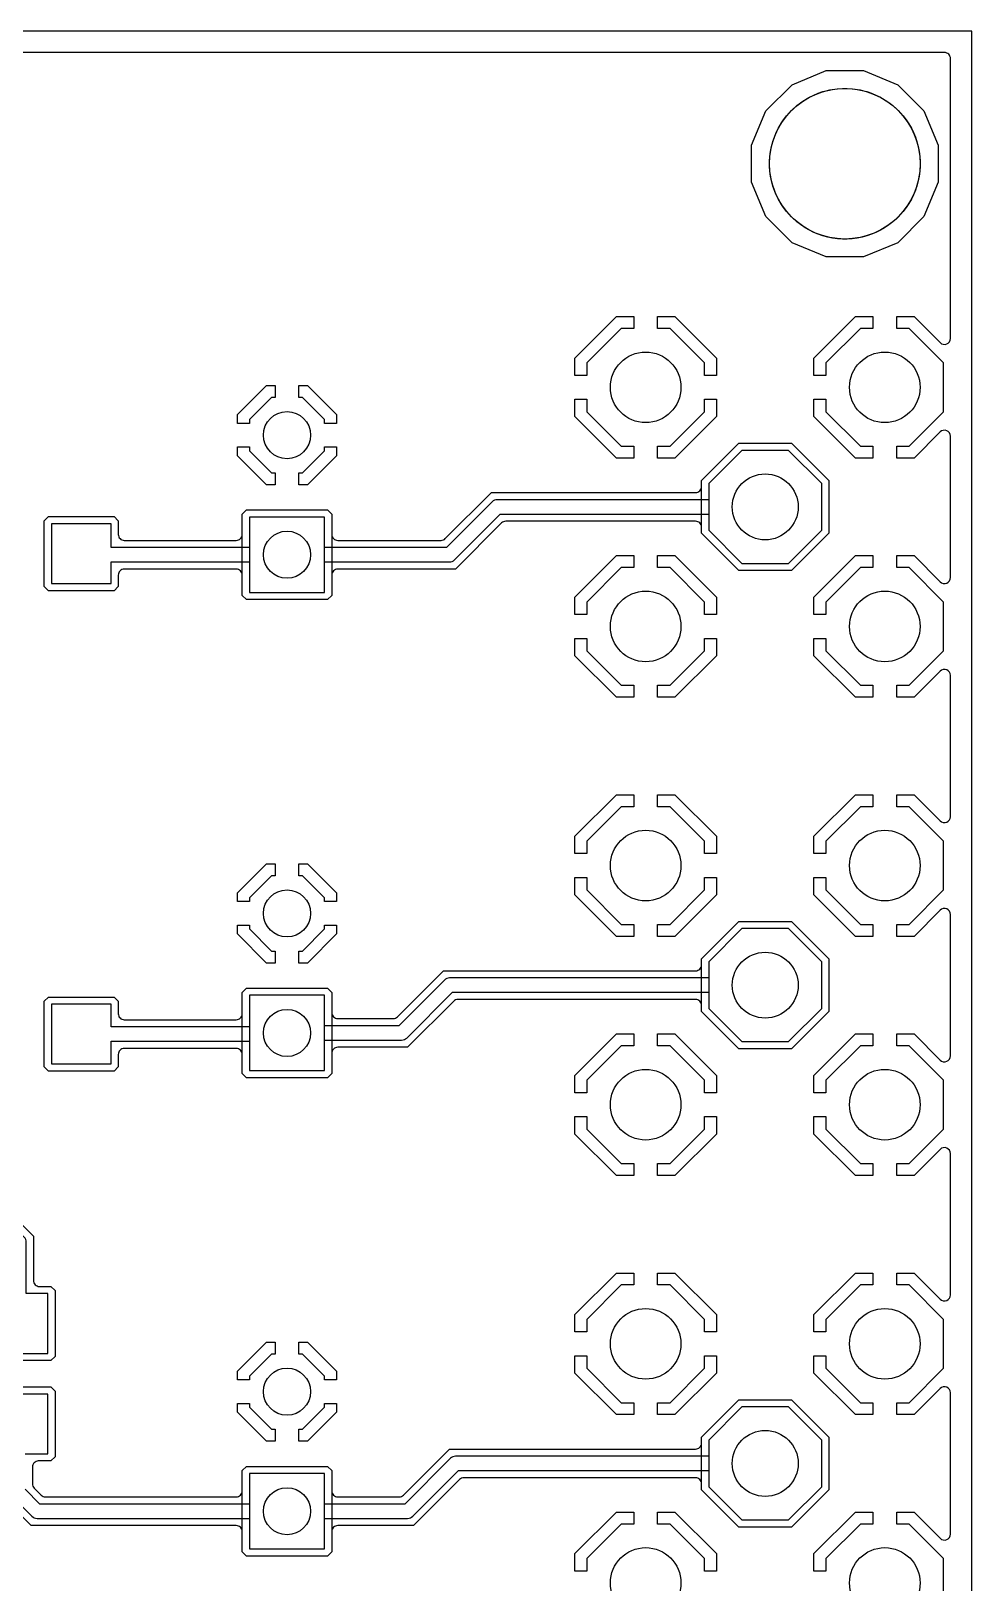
# Model space of a CAD drawing. Header units: millimetres. Extents: x 0.3 to 100, y 0 to 54.6.
# Drawn here: x 80.01 to 100, y 21.59 to 54.56 of the extents above; entities that cross this region are included whole.
import ezdxf

# ---------------------------------------------------------------- set-up
doc = ezdxf.new("R2010")
doc.units = ezdxf.units.MM

msp = doc.modelspace()

# ---------------------------------------------------------------- linework, layer by layer
at = {"layer": '16_copper'}
msp.add_lwpolyline([(99.398, 21.072), (99.398, 22.108), (98.666, 22.84), (98.402, 22.84), (98.402, 23.094), (98.771, 23.094), (99.326, 22.539, 0.668179), (99.543, 22.629), (99.543, 25.631, 0.668179), (99.326, 25.721), (98.771, 25.166), (98.402, 25.166), (98.402, 25.42), (98.666, 25.42), (99.398, 26.152), (99.398, 27.188), (98.666, 27.92), (98.402, 27.92), (98.402, 28.174), (98.771, 28.174), (99.326, 27.619, 0.668179), (99.543, 27.709), (99.543, 30.711, 0.668179), (99.326, 30.801), (98.771, 30.246), (98.402, 30.246), (98.402, 30.5), (98.666, 30.5), (99.398, 31.232), (99.398, 32.268), (98.666, 33), (98.402, 33), (98.402, 33.254), (98.771, 33.254), (99.326, 32.699, 0.668179), (99.543, 32.789), (99.543, 35.791, 0.668179), (99.326, 35.881), (98.771, 35.326), (98.402, 35.326), (98.402, 35.58), (98.666, 35.58), (99.398, 36.312), (99.398, 37.348), (98.666, 38.08), (98.402, 38.08), (98.402, 38.334), (98.771, 38.334), (99.326, 37.779, 0.668179), (99.543, 37.869), (99.543, 40.871, 0.668179), (99.326, 40.961), (98.771, 40.406), (98.402, 40.406), (98.402, 40.66), (98.666, 40.66), (99.398, 41.392), (99.398, 42.428), (98.666, 43.16), (98.402, 43.16), (98.402, 43.414), (98.771, 43.414), (99.326, 42.859, 0.668179), (99.543, 42.949), (99.543, 45.951, 0.668179), (99.326, 46.041), (98.771, 45.486), (98.402, 45.486), (98.402, 45.74), (98.666, 45.74), (99.398, 46.472), (99.398, 47.508), (98.666, 48.24), (98.402, 48.24), (98.402, 48.494), (98.771, 48.494), (99.326, 47.939, 0.668179), (99.543, 48.029), (99.543, 53.975, 0.414214), (99.416, 54.102), (54.987, 54.102, 0.668179)], format="xyb", dxfattribs=at)
for points in [[(96.906, 49.759), (96.178, 50.061), (95.621, 50.618), (95.319, 51.346), (95.319, 52.134), (95.621, 52.862), (96.178, 53.419), (96.906, 53.721), (97.694, 53.721), (98.422, 53.419), (98.979, 52.862), (99.281, 52.134), (99.281, 51.346), (98.979, 50.618), (98.422, 50.061), (97.694, 49.759)], [(91.564, 47.244), (91.564, 47.613), (92.445, 48.494), (92.814, 48.494), (92.814, 48.24), (92.55, 48.24), (91.818, 47.508), (91.818, 47.244)], [(94.318, 47.244), (94.318, 47.508), (93.586, 48.24), (93.322, 48.24), (93.322, 48.494), (93.691, 48.494), (94.572, 47.613), (94.572, 47.244)], [(96.644, 47.244), (96.644, 47.613), (97.525, 48.494), (97.894, 48.494), (97.894, 48.24), (97.63, 48.24), (96.898, 47.508), (96.898, 47.244)], [(84.394, 46.224), (84.394, 46.411), (85.011, 47.028), (85.198, 47.028), (85.198, 46.774), (85.117, 46.774), (84.648, 46.305), (84.648, 46.224)], [(86.248, 46.224), (86.248, 46.305), (85.779, 46.774), (85.698, 46.774), (85.698, 47.028), (85.885, 47.028), (86.502, 46.411), (86.502, 46.224)], [(92.445, 45.486), (91.564, 46.367), (91.564, 46.736), (91.818, 46.736), (91.818, 46.472), (92.55, 45.74), (92.814, 45.74), (92.814, 45.486)], [(93.322, 45.486), (93.322, 45.74), (93.586, 45.74), (94.318, 46.472), (94.318, 46.736), (94.572, 46.736), (94.572, 46.367), (93.691, 45.486)], [(97.525, 45.486), (96.644, 46.367), (96.644, 46.736), (96.898, 46.736), (96.898, 46.472), (97.63, 45.74), (97.894, 45.74), (97.894, 45.486)], [(85.011, 44.92), (84.394, 45.537), (84.394, 45.724), (84.648, 45.724), (84.648, 45.643), (85.117, 45.174), (85.198, 45.174), (85.198, 44.92)], [(85.698, 45.174), (85.779, 45.174), (86.248, 45.643), (86.248, 45.724), (86.502, 45.724), (86.502, 45.537), (85.885, 44.92), (85.698, 44.92)], [(95.048, 43.098), (94.256, 43.89), (94.256, 45.01), (95.048, 45.802), (96.168, 45.802), (96.96, 45.01), (96.96, 43.89), (96.168, 43.098)], [(96.808, 43.953), (96.808, 44.947), (96.105, 45.65), (95.111, 45.65), (94.408, 44.947), (94.408, 43.953), (95.111, 43.25), (96.105, 43.25)], [(84.585, 42.482), (84.496, 42.571), (84.496, 44.297), (84.585, 44.386), (86.311, 44.386), (86.4, 44.297), (86.4, 42.571), (86.311, 42.482)], [(86.248, 44.234), (84.648, 44.234), (84.648, 42.634), (86.248, 42.634)], [(91.564, 42.164), (91.564, 42.533), (92.445, 43.414), (92.814, 43.414), (92.814, 43.16), (92.55, 43.16), (91.818, 42.428), (91.818, 42.164)], [(94.318, 42.164), (94.318, 42.428), (93.586, 43.16), (93.322, 43.16), (93.322, 43.414), (93.691, 43.414), (94.572, 42.533), (94.572, 42.164)], [(96.644, 42.164), (96.644, 42.533), (97.525, 43.414), (97.894, 43.414), (97.894, 43.16), (97.63, 43.16), (96.898, 42.428), (96.898, 42.164)], [(92.445, 40.406), (91.564, 41.287), (91.564, 41.656), (91.818, 41.656), (91.818, 41.392), (92.55, 40.66), (92.814, 40.66), (92.814, 40.406)], [(93.322, 40.406), (93.322, 40.66), (93.586, 40.66), (94.318, 41.392), (94.318, 41.656), (94.572, 41.656), (94.572, 41.287), (93.691, 40.406)], [(97.525, 40.406), (96.644, 41.287), (96.644, 41.656), (96.898, 41.656), (96.898, 41.392), (97.63, 40.66), (97.894, 40.66), (97.894, 40.406)], [(91.564, 37.084), (91.564, 37.453), (92.445, 38.334), (92.814, 38.334), (92.814, 38.08), (92.55, 38.08), (91.818, 37.348), (91.818, 37.084)], [(94.318, 37.084), (94.318, 37.348), (93.586, 38.08), (93.322, 38.08), (93.322, 38.334), (93.691, 38.334), (94.572, 37.453), (94.572, 37.084)], [(96.644, 37.084), (96.644, 37.453), (97.525, 38.334), (97.894, 38.334), (97.894, 38.08), (97.63, 38.08), (96.898, 37.348), (96.898, 37.084)], [(84.394, 36.064), (84.394, 36.251), (85.011, 36.868), (85.198, 36.868), (85.198, 36.614), (85.117, 36.614), (84.648, 36.145), (84.648, 36.064)], [(86.248, 36.064), (86.248, 36.145), (85.779, 36.614), (85.698, 36.614), (85.698, 36.868), (85.885, 36.868), (86.502, 36.251), (86.502, 36.064)], [(92.445, 35.326), (91.564, 36.207), (91.564, 36.576), (91.818, 36.576), (91.818, 36.312), (92.55, 35.58), (92.814, 35.58), (92.814, 35.326)], [(93.322, 35.326), (93.322, 35.58), (93.586, 35.58), (94.318, 36.312), (94.318, 36.576), (94.572, 36.576), (94.572, 36.207), (93.691, 35.326)], [(97.525, 35.326), (96.644, 36.207), (96.644, 36.576), (96.898, 36.576), (96.898, 36.312), (97.63, 35.58), (97.894, 35.58), (97.894, 35.326)], [(95.048, 32.938), (94.256, 33.73), (94.256, 34.85), (95.048, 35.642), (96.168, 35.642), (96.96, 34.85), (96.96, 33.73), (96.168, 32.938)], [(85.011, 34.76), (84.394, 35.377), (84.394, 35.564), (84.648, 35.564), (84.648, 35.483), (85.117, 35.014), (85.198, 35.014), (85.198, 34.76)], [(85.698, 35.014), (85.779, 35.014), (86.248, 35.483), (86.248, 35.564), (86.502, 35.564), (86.502, 35.377), (85.885, 34.76), (85.698, 34.76)], [(96.808, 33.793), (96.808, 34.787), (96.105, 35.49), (95.111, 35.49), (94.408, 34.787), (94.408, 33.793), (95.111, 33.09), (96.105, 33.09)], [(84.585, 32.322), (84.496, 32.411), (84.496, 34.137), (84.585, 34.226), (86.311, 34.226), (86.4, 34.137), (86.4, 32.411), (86.311, 32.322)], [(86.248, 34.074), (84.648, 34.074), (84.648, 32.474), (86.248, 32.474)], [(91.564, 32.004), (91.564, 32.373), (92.445, 33.254), (92.814, 33.254), (92.814, 33), (92.55, 33), (91.818, 32.268), (91.818, 32.004)], [(94.318, 32.004), (94.318, 32.268), (93.586, 33), (93.322, 33), (93.322, 33.254), (93.691, 33.254), (94.572, 32.373), (94.572, 32.004)], [(96.644, 32.004), (96.644, 32.373), (97.525, 33.254), (97.894, 33.254), (97.894, 33), (97.63, 33), (96.898, 32.268), (96.898, 32.004)], [(92.445, 30.246), (91.564, 31.127), (91.564, 31.496), (91.818, 31.496), (91.818, 31.232), (92.55, 30.5), (92.814, 30.5), (92.814, 30.246)], [(93.322, 30.246), (93.322, 30.5), (93.586, 30.5), (94.318, 31.232), (94.318, 31.496), (94.572, 31.496), (94.572, 31.127), (93.691, 30.246)], [(97.525, 30.246), (96.644, 31.127), (96.644, 31.496), (96.898, 31.496), (96.898, 31.232), (97.63, 30.5), (97.894, 30.5), (97.894, 30.246)], [(91.564, 26.924), (91.564, 27.293), (92.445, 28.174), (92.814, 28.174), (92.814, 27.92), (92.55, 27.92), (91.818, 27.188), (91.818, 26.924)], [(94.318, 26.924), (94.318, 27.188), (93.586, 27.92), (93.322, 27.92), (93.322, 28.174), (93.691, 28.174), (94.572, 27.293), (94.572, 26.924)], [(96.644, 26.924), (96.644, 27.293), (97.525, 28.174), (97.894, 28.174), (97.894, 27.92), (97.63, 27.92), (96.898, 27.188), (96.898, 26.924)], [(84.394, 25.904), (84.394, 26.091), (85.011, 26.708), (85.198, 26.708), (85.198, 26.454), (85.117, 26.454), (84.648, 25.985), (84.648, 25.904)], [(86.248, 25.904), (86.248, 25.985), (85.779, 26.454), (85.698, 26.454), (85.698, 26.708), (85.885, 26.708), (86.502, 26.091), (86.502, 25.904)], [(92.445, 25.166), (91.564, 26.047), (91.564, 26.416), (91.818, 26.416), (91.818, 26.152), (92.55, 25.42), (92.814, 25.42), (92.814, 25.166)], [(93.322, 25.166), (93.322, 25.42), (93.586, 25.42), (94.318, 26.152), (94.318, 26.416), (94.572, 26.416), (94.572, 26.047), (93.691, 25.166)], [(97.525, 25.166), (96.644, 26.047), (96.644, 26.416), (96.898, 26.416), (96.898, 26.152), (97.63, 25.42), (97.894, 25.42), (97.894, 25.166)], [(85.011, 24.6), (84.394, 25.217), (84.394, 25.404), (84.648, 25.404), (84.648, 25.323), (85.117, 24.854), (85.198, 24.854), (85.198, 24.6)], [(85.698, 24.854), (85.779, 24.854), (86.248, 25.323), (86.248, 25.404), (86.502, 25.404), (86.502, 25.217), (85.885, 24.6), (85.698, 24.6)], [(95.048, 22.778), (94.256, 23.57), (94.256, 24.69), (95.048, 25.482), (96.168, 25.482), (96.96, 24.69), (96.96, 23.57), (96.168, 22.778)], [(96.808, 23.633), (96.808, 24.627), (96.105, 25.33), (95.111, 25.33), (94.408, 24.627), (94.408, 23.633), (95.111, 22.93), (96.105, 22.93)], [(84.585, 22.162), (84.496, 22.251), (84.496, 23.977), (84.585, 24.066), (86.311, 24.066), (86.4, 23.977), (86.4, 22.251), (86.311, 22.162)], [(86.248, 23.914), (84.648, 23.914), (84.648, 22.314), (86.248, 22.314)], [(91.564, 21.844), (91.564, 22.213), (92.445, 23.094), (92.814, 23.094), (92.814, 22.84), (92.55, 22.84), (91.818, 22.108), (91.818, 21.844)], [(94.318, 21.844), (94.318, 22.108), (93.586, 22.84), (93.322, 22.84), (93.322, 23.094), (93.691, 23.094), (94.572, 22.213), (94.572, 21.844)], [(96.644, 21.844), (96.644, 22.213), (97.525, 23.094), (97.894, 23.094), (97.894, 22.84), (97.63, 22.84), (96.898, 22.108), (96.898, 21.844)]]:
    msp.add_lwpolyline(points, close=True, dxfattribs=at)
at = {"layer": '1_copper'}
for points in [[(99.398, 21.072), (99.398, 22.108), (98.666, 22.84), (98.402, 22.84), (98.402, 23.094), (98.771, 23.094), (99.326, 22.539, 0.668179), (99.543, 22.629), (99.543, 25.631, 0.668179), (99.326, 25.721), (98.771, 25.166), (98.402, 25.166), (98.402, 25.42), (98.666, 25.42), (99.398, 26.152), (99.398, 27.188), (98.666, 27.92), (98.402, 27.92), (98.402, 28.174), (98.771, 28.174), (99.326, 27.619, 0.668179), (99.543, 27.709), (99.543, 30.711, 0.668179), (99.326, 30.801), (98.771, 30.246), (98.402, 30.246), (98.402, 30.5), (98.666, 30.5), (99.398, 31.232), (99.398, 32.268), (98.666, 33), (98.402, 33), (98.402, 33.254), (98.771, 33.254), (99.326, 32.699, 0.668179), (99.543, 32.789), (99.543, 35.791, 0.668179), (99.326, 35.881), (98.771, 35.326), (98.402, 35.326), (98.402, 35.58), (98.666, 35.58), (99.398, 36.312), (99.398, 37.348), (98.666, 38.08), (98.402, 38.08), (98.402, 38.334), (98.771, 38.334), (99.326, 37.779, 0.668179), (99.543, 37.869), (99.543, 40.871, 0.668179), (99.326, 40.961), (98.771, 40.406), (98.402, 40.406), (98.402, 40.66), (98.666, 40.66), (99.398, 41.392), (99.398, 42.428), (98.666, 43.16), (98.402, 43.16), (98.402, 43.414), (98.771, 43.414), (99.326, 42.859, 0.668179), (99.543, 42.949), (99.543, 45.951, 0.668179), (99.326, 46.041), (98.771, 45.486), (98.402, 45.486), (98.402, 45.74), (98.666, 45.74), (99.398, 46.472), (99.398, 47.508), (98.666, 48.24), (98.402, 48.24), (98.402, 48.494), (98.771, 48.494), (99.326, 47.939, 0.668179), (99.543, 48.029), (99.543, 53.975, 0.414214), (99.416, 54.102), (54.987, 54.102, 0.668179)], [(76.056, 32.96), (80.061, 28.955), (80.061, 28.016, 0.414214), (80.188, 27.889), (80.431, 27.889), (80.52, 27.8), (80.52, 26.404), (80.431, 26.314), (79.035, 26.314)], [(79.035, 25.756), (80.431, 25.756), (80.52, 25.666), (80.52, 24.27), (80.431, 24.181), (80.165, 24.181, 0.414214), (80.038, 24.054), (80.038, 23.697, 0.198912), (80.075, 23.607), (80.226, 23.456, 0.198912), (80.316, 23.419), (84.369, 23.419, 0.414214), (84.496, 23.546), (84.496, 23.977), (84.585, 24.066), (86.311, 24.066), (86.4, 23.977), (86.4, 23.546, 0.414214), (86.527, 23.419), (87.832, 23.419, 0.198912), (87.922, 23.456), (88.901, 24.435), (94.129, 24.435, 0.414214), (94.256, 24.562), (94.256, 24.69), (95.048, 25.482), (96.168, 25.482), (96.96, 24.69), (96.96, 23.57), (96.168, 22.778), (95.048, 22.778), (94.256, 23.57), (94.256, 23.698, 0.414214), (94.129, 23.825), (89.206, 23.825, 0.198912), (89.116, 23.788), (88.137, 22.809), (86.527, 22.809, 0.414214), (86.4, 22.682), (86.4, 22.251), (86.311, 22.162), (84.585, 22.162), (84.496, 22.251), (84.496, 22.682, 0.414214), (84.369, 22.809), (80.011, 22.809), (79.428, 23.392)], [(79.625, 23.41), (80.029, 23.006, 0.198912), (80.137, 22.962), (84.648, 22.962), (84.648, 22.314), (86.248, 22.314), (86.248, 22.962), (88.011, 22.962, 0.198912), (88.119, 23.006), (89.09, 23.978), (94.408, 23.978), (94.408, 23.633), (95.111, 22.93), (96.105, 22.93), (96.808, 23.633), (96.808, 24.627), (96.105, 25.33), (95.111, 25.33), (94.408, 24.627), (94.408, 24.282), (89.027, 24.282, 0.198912), (88.919, 24.238), (87.948, 23.266), (86.248, 23.266), (86.248, 23.914), (84.648, 23.914), (84.648, 23.266), (80.2, 23.266), (79.885, 23.581)]]:
    msp.add_lwpolyline(points, format="xyb", dxfattribs=at)
for points in [[(96.906, 49.759), (96.178, 50.061), (95.621, 50.618), (95.319, 51.346), (95.319, 52.134), (95.621, 52.862), (96.178, 53.419), (96.906, 53.721), (97.694, 53.721), (98.422, 53.419), (98.979, 52.862), (99.281, 52.134), (99.281, 51.346), (98.979, 50.618), (98.422, 50.061), (97.694, 49.759)], [(91.564, 47.244), (91.564, 47.613), (92.445, 48.494), (92.814, 48.494), (92.814, 48.24), (92.55, 48.24), (91.818, 47.508), (91.818, 47.244)], [(94.318, 47.244), (94.318, 47.508), (93.586, 48.24), (93.322, 48.24), (93.322, 48.494), (93.691, 48.494), (94.572, 47.613), (94.572, 47.244)], [(96.644, 47.244), (96.644, 47.613), (97.525, 48.494), (97.894, 48.494), (97.894, 48.24), (97.63, 48.24), (96.898, 47.508), (96.898, 47.244)], [(84.394, 46.224), (84.394, 46.411), (85.011, 47.028), (85.198, 47.028), (85.198, 46.774), (85.117, 46.774), (84.648, 46.305), (84.648, 46.224)], [(86.248, 46.224), (86.248, 46.305), (85.779, 46.774), (85.698, 46.774), (85.698, 47.028), (85.885, 47.028), (86.502, 46.411), (86.502, 46.224)], [(92.445, 45.486), (91.564, 46.367), (91.564, 46.736), (91.818, 46.736), (91.818, 46.472), (92.55, 45.74), (92.814, 45.74), (92.814, 45.486)], [(93.322, 45.486), (93.322, 45.74), (93.586, 45.74), (94.318, 46.472), (94.318, 46.736), (94.572, 46.736), (94.572, 46.367), (93.691, 45.486)], [(97.525, 45.486), (96.644, 46.367), (96.644, 46.736), (96.898, 46.736), (96.898, 46.472), (97.63, 45.74), (97.894, 45.74), (97.894, 45.486)], [(85.011, 44.92), (84.394, 45.537), (84.394, 45.724), (84.648, 45.724), (84.648, 45.643), (85.117, 45.174), (85.198, 45.174), (85.198, 44.92)], [(85.698, 45.174), (85.779, 45.174), (86.248, 45.643), (86.248, 45.724), (86.502, 45.724), (86.502, 45.537), (85.885, 44.92), (85.698, 44.92)], [(91.564, 42.164), (91.564, 42.533), (92.445, 43.414), (92.814, 43.414), (92.814, 43.16), (92.55, 43.16), (91.818, 42.428), (91.818, 42.164)], [(94.318, 42.164), (94.318, 42.428), (93.586, 43.16), (93.322, 43.16), (93.322, 43.414), (93.691, 43.414), (94.572, 42.533), (94.572, 42.164)], [(96.644, 42.164), (96.644, 42.533), (97.525, 43.414), (97.894, 43.414), (97.894, 43.16), (97.63, 43.16), (96.898, 42.428), (96.898, 42.164)], [(92.445, 40.406), (91.564, 41.287), (91.564, 41.656), (91.818, 41.656), (91.818, 41.392), (92.55, 40.66), (92.814, 40.66), (92.814, 40.406)], [(93.322, 40.406), (93.322, 40.66), (93.586, 40.66), (94.318, 41.392), (94.318, 41.656), (94.572, 41.656), (94.572, 41.287), (93.691, 40.406)], [(97.525, 40.406), (96.644, 41.287), (96.644, 41.656), (96.898, 41.656), (96.898, 41.392), (97.63, 40.66), (97.894, 40.66), (97.894, 40.406)], [(91.564, 37.084), (91.564, 37.453), (92.445, 38.334), (92.814, 38.334), (92.814, 38.08), (92.55, 38.08), (91.818, 37.348), (91.818, 37.084)], [(94.318, 37.084), (94.318, 37.348), (93.586, 38.08), (93.322, 38.08), (93.322, 38.334), (93.691, 38.334), (94.572, 37.453), (94.572, 37.084)], [(96.644, 37.084), (96.644, 37.453), (97.525, 38.334), (97.894, 38.334), (97.894, 38.08), (97.63, 38.08), (96.898, 37.348), (96.898, 37.084)], [(84.394, 36.064), (84.394, 36.251), (85.011, 36.868), (85.198, 36.868), (85.198, 36.614), (85.117, 36.614), (84.648, 36.145), (84.648, 36.064)], [(86.248, 36.064), (86.248, 36.145), (85.779, 36.614), (85.698, 36.614), (85.698, 36.868), (85.885, 36.868), (86.502, 36.251), (86.502, 36.064)], [(92.445, 35.326), (91.564, 36.207), (91.564, 36.576), (91.818, 36.576), (91.818, 36.312), (92.55, 35.58), (92.814, 35.58), (92.814, 35.326)], [(93.322, 35.326), (93.322, 35.58), (93.586, 35.58), (94.318, 36.312), (94.318, 36.576), (94.572, 36.576), (94.572, 36.207), (93.691, 35.326)], [(97.525, 35.326), (96.644, 36.207), (96.644, 36.576), (96.898, 36.576), (96.898, 36.312), (97.63, 35.58), (97.894, 35.58), (97.894, 35.326)], [(85.011, 34.76), (84.394, 35.377), (84.394, 35.564), (84.648, 35.564), (84.648, 35.483), (85.117, 35.014), (85.198, 35.014), (85.198, 34.76)], [(85.698, 35.014), (85.779, 35.014), (86.248, 35.483), (86.248, 35.564), (86.502, 35.564), (86.502, 35.377), (85.885, 34.76), (85.698, 34.76)], [(91.564, 32.004), (91.564, 32.373), (92.445, 33.254), (92.814, 33.254), (92.814, 33), (92.55, 33), (91.818, 32.268), (91.818, 32.004)], [(94.318, 32.004), (94.318, 32.268), (93.586, 33), (93.322, 33), (93.322, 33.254), (93.691, 33.254), (94.572, 32.373), (94.572, 32.004)], [(96.644, 32.004), (96.644, 32.373), (97.525, 33.254), (97.894, 33.254), (97.894, 33), (97.63, 33), (96.898, 32.268), (96.898, 32.004)], [(92.445, 30.246), (91.564, 31.127), (91.564, 31.496), (91.818, 31.496), (91.818, 31.232), (92.55, 30.5), (92.814, 30.5), (92.814, 30.246)], [(93.322, 30.246), (93.322, 30.5), (93.586, 30.5), (94.318, 31.232), (94.318, 31.496), (94.572, 31.496), (94.572, 31.127), (93.691, 30.246)], [(97.525, 30.246), (96.644, 31.127), (96.644, 31.496), (96.898, 31.496), (96.898, 31.232), (97.63, 30.5), (97.894, 30.5), (97.894, 30.246)], [(91.564, 26.924), (91.564, 27.293), (92.445, 28.174), (92.814, 28.174), (92.814, 27.92), (92.55, 27.92), (91.818, 27.188), (91.818, 26.924)], [(94.318, 26.924), (94.318, 27.188), (93.586, 27.92), (93.322, 27.92), (93.322, 28.174), (93.691, 28.174), (94.572, 27.293), (94.572, 26.924)], [(96.644, 26.924), (96.644, 27.293), (97.525, 28.174), (97.894, 28.174), (97.894, 27.92), (97.63, 27.92), (96.898, 27.188), (96.898, 26.924)], [(84.394, 25.904), (84.394, 26.091), (85.011, 26.708), (85.198, 26.708), (85.198, 26.454), (85.117, 26.454), (84.648, 25.985), (84.648, 25.904)], [(86.248, 25.904), (86.248, 25.985), (85.779, 26.454), (85.698, 26.454), (85.698, 26.708), (85.885, 26.708), (86.502, 26.091), (86.502, 25.904)], [(92.445, 25.166), (91.564, 26.047), (91.564, 26.416), (91.818, 26.416), (91.818, 26.152), (92.55, 25.42), (92.814, 25.42), (92.814, 25.166)], [(93.322, 25.166), (93.322, 25.42), (93.586, 25.42), (94.318, 26.152), (94.318, 26.416), (94.572, 26.416), (94.572, 26.047), (93.691, 25.166)], [(97.525, 25.166), (96.644, 26.047), (96.644, 26.416), (96.898, 26.416), (96.898, 26.152), (97.63, 25.42), (97.894, 25.42), (97.894, 25.166)], [(85.011, 24.6), (84.394, 25.217), (84.394, 25.404), (84.648, 25.404), (84.648, 25.323), (85.117, 24.854), (85.198, 24.854), (85.198, 24.6)], [(85.698, 24.854), (85.779, 24.854), (86.248, 25.323), (86.248, 25.404), (86.502, 25.404), (86.502, 25.217), (85.885, 24.6), (85.698, 24.6)], [(91.564, 21.844), (91.564, 22.213), (92.445, 23.094), (92.814, 23.094), (92.814, 22.84), (92.55, 22.84), (91.818, 22.108), (91.818, 21.844)], [(94.318, 21.844), (94.318, 22.108), (93.586, 22.84), (93.322, 22.84), (93.322, 23.094), (93.691, 23.094), (94.572, 22.213), (94.572, 21.844)], [(96.644, 21.844), (96.644, 22.213), (97.525, 23.094), (97.894, 23.094), (97.894, 22.84), (97.63, 22.84), (96.898, 22.108), (96.898, 21.844)]]:
    msp.add_lwpolyline(points, close=True, dxfattribs=at)
for points in [[(84.585, 42.482), (84.496, 42.571), (84.496, 43.002, 0.414214), (84.369, 43.129), (81.991, 43.129, 0.414214), (81.864, 43.002), (81.864, 42.759), (81.775, 42.67), (80.379, 42.67), (80.289, 42.759), (80.289, 44.155), (80.379, 44.244), (81.775, 44.244), (81.864, 44.155), (81.864, 43.866, 0.414214), (81.991, 43.739), (84.369, 43.739, 0.414214), (84.496, 43.866), (84.496, 44.297), (84.585, 44.386), (86.311, 44.386), (86.4, 44.297), (86.4, 43.866, 0.414214), (86.527, 43.739), (88.721, 43.739, 0.198912), (88.811, 43.776), (89.79, 44.755), (94.129, 44.755, 0.414214), (94.256, 44.882), (94.256, 45.01), (95.048, 45.802), (96.168, 45.802), (96.96, 45.01), (96.96, 43.89), (96.168, 43.098), (95.048, 43.098), (94.256, 43.89), (94.256, 44.018, 0.414214), (94.129, 44.145), (90.095, 44.145, 0.198912), (90.005, 44.108), (89.026, 43.129), (86.527, 43.129, 0.414214), (86.4, 43.002), (86.4, 42.571), (86.311, 42.482)], [(86.248, 43.282), (88.9, 43.282, 0.198912), (89.008, 43.326), (89.979, 44.298), (94.408, 44.298), (94.408, 43.953), (95.111, 43.25), (96.105, 43.25), (96.808, 43.953), (96.808, 44.947), (96.105, 45.65), (95.111, 45.65), (94.408, 44.947), (94.408, 44.602), (89.916, 44.602, 0.198912), (89.808, 44.558), (88.837, 43.586), (86.248, 43.586), (86.248, 44.234), (84.648, 44.234), (84.648, 43.586), (81.712, 43.586), (81.712, 44.092), (80.442, 44.092), (80.442, 42.822), (81.712, 42.822), (81.712, 43.282), (84.648, 43.282), (84.648, 42.634), (86.248, 42.634)], [(84.585, 32.322), (84.496, 32.411), (84.496, 32.819, 0.414214), (84.369, 32.946), (81.991, 32.946, 0.414214), (81.864, 32.819), (81.864, 32.553), (81.775, 32.464), (80.379, 32.464), (80.289, 32.553), (80.289, 33.949), (80.379, 34.038), (81.775, 34.038), (81.864, 33.949), (81.864, 33.683, 0.414214), (81.991, 33.556), (84.369, 33.556, 0.414214), (84.496, 33.683), (84.496, 34.137), (84.585, 34.226), (86.311, 34.226), (86.4, 34.137), (86.4, 33.706, 0.414214), (86.527, 33.579), (87.705, 33.579, 0.198912), (87.795, 33.616), (88.774, 34.595), (94.129, 34.595, 0.414214), (94.256, 34.722), (94.256, 34.85), (95.048, 35.642), (96.168, 35.642), (96.96, 34.85), (96.96, 33.73), (96.168, 32.938), (95.048, 32.938), (94.256, 33.73), (94.256, 33.858, 0.414214), (94.129, 33.985), (89.079, 33.985, 0.198912), (88.989, 33.948), (88.01, 32.969), (86.527, 32.969, 0.414214), (86.4, 32.842), (86.4, 32.411), (86.311, 32.322)], [(86.248, 33.122), (87.884, 33.122, 0.198912), (87.992, 33.166), (88.963, 34.138), (94.408, 34.138), (94.408, 33.793), (95.111, 33.09), (96.105, 33.09), (96.808, 33.793), (96.808, 34.787), (96.105, 35.49), (95.111, 35.49), (94.408, 34.787), (94.408, 34.442), (88.9, 34.442, 0.198912), (88.792, 34.398), (87.821, 33.426), (86.248, 33.426), (86.248, 34.074), (84.648, 34.074), (84.648, 33.403), (81.712, 33.403), (81.712, 33.886), (80.442, 33.886), (80.442, 32.616), (81.712, 32.616), (81.712, 33.099), (84.648, 33.099), (84.648, 32.474), (86.248, 32.474)], [(80.368, 27.737), (79.908, 27.737), (79.908, 28.829, 0.198912), (79.864, 28.937), (76.038, 32.763, 0.198912), (75.93, 32.807), (73.601, 32.807), (73.577, 32.805), (73.051, 32.805), (73.051, 32.805), (73.577, 32.805, 0.924896), (73.601, 32.503), (75.867, 32.503), (79.604, 28.766), (79.604, 27.737), (79.098, 27.737), (79.098, 26.467), (80.368, 26.467)]]:
    msp.add_lwpolyline(points, format="xyb", close=True, dxfattribs=at)
msp.add_lwpolyline([(79.885, 24.333), (80.368, 24.333), (80.368, 25.603), (79.098, 25.603)], dxfattribs=at)
at = {"layer": 'drills_NPTH'}
msp.add_circle((97.3, 51.74), 1.6, dxfattribs=at)
at = {"layer": 'drills_PTH'}
for centre, radius in [((93.068, 46.99), 0.75), ((98.148, 46.99), 0.75), ((85.448, 45.974), 0.5), ((95.608, 44.45), 0.7), ((85.448, 43.434), 0.5), ((93.068, 41.91), 0.75), ((98.148, 41.91), 0.75), ((93.068, 36.83), 0.75), ((98.148, 36.83), 0.75), ((85.448, 35.814), 0.5), ((95.608, 34.29), 0.7), ((85.448, 33.274), 0.5), ((93.068, 31.75), 0.75), ((98.148, 31.75), 0.75), ((93.068, 26.67), 0.75), ((98.148, 26.67), 0.75), ((85.448, 25.654), 0.5), ((95.608, 24.13), 0.7), ((85.448, 23.114), 0.5), ((93.068, 21.59), 0.75), ((98.148, 21.59), 0.75)]:
    msp.add_circle(centre, radius, dxfattribs=at)
at = {"layer": 'holes'}
msp.add_lwpolyline([(98.9, 51.688), (98.893, 51.583), (98.879, 51.479), (98.859, 51.376), (98.832, 51.275), (98.798, 51.176), (98.758, 51.079), (98.712, 50.985), (98.659, 50.895), (98.601, 50.808), (98.537, 50.724), (98.468, 50.646), (98.394, 50.572), (98.316, 50.503), (98.232, 50.439), (98.145, 50.381), (98.055, 50.328), (97.961, 50.282), (97.864, 50.242), (97.765, 50.208), (97.664, 50.181), (97.561, 50.161), (97.457, 50.147), (97.352, 50.14), (97.248, 50.14), (97.143, 50.147), (97.039, 50.161), (96.936, 50.181), (96.835, 50.208), (96.736, 50.242), (96.639, 50.282), (96.545, 50.328), (96.455, 50.381), (96.368, 50.439), (96.284, 50.503), (96.206, 50.572), (96.132, 50.646), (96.063, 50.724), (95.999, 50.808), (95.941, 50.895), (95.888, 50.985), (95.842, 51.079), (95.802, 51.176), (95.768, 51.275), (95.741, 51.376), (95.721, 51.479), (95.707, 51.583), (95.7, 51.688), (95.7, 51.792), (95.707, 51.897), (95.721, 52.001), (95.741, 52.104), (95.768, 52.205), (95.802, 52.304), (95.842, 52.401), (95.888, 52.495), (95.941, 52.585), (95.999, 52.672), (96.063, 52.756), (96.132, 52.834), (96.206, 52.908), (96.284, 52.977), (96.368, 53.041), (96.455, 53.099), (96.545, 53.152), (96.639, 53.198), (96.736, 53.238), (96.835, 53.272), (96.936, 53.299), (97.039, 53.319), (97.143, 53.333), (97.248, 53.34), (97.352, 53.34), (97.457, 53.333), (97.561, 53.319), (97.664, 53.299), (97.765, 53.272), (97.864, 53.238), (97.961, 53.198), (98.055, 53.152), (98.145, 53.099), (98.232, 53.041), (98.316, 52.977), (98.394, 52.908), (98.468, 52.834), (98.537, 52.756), (98.601, 52.672), (98.659, 52.585), (98.712, 52.495), (98.758, 52.401), (98.798, 52.304), (98.832, 52.205), (98.859, 52.104), (98.879, 52.001), (98.893, 51.897), (98.9, 51.792), (98.9, 51.688)], close=True, dxfattribs=at)
at = {"layer": 'outline'}
msp.add_lwpolyline([(0.254, 0), (100, 0), (100, 54.559), (0.254, 54.559), (0.254, 0)], close=True, dxfattribs=at)

doc.saveas('drawing.dxf')
